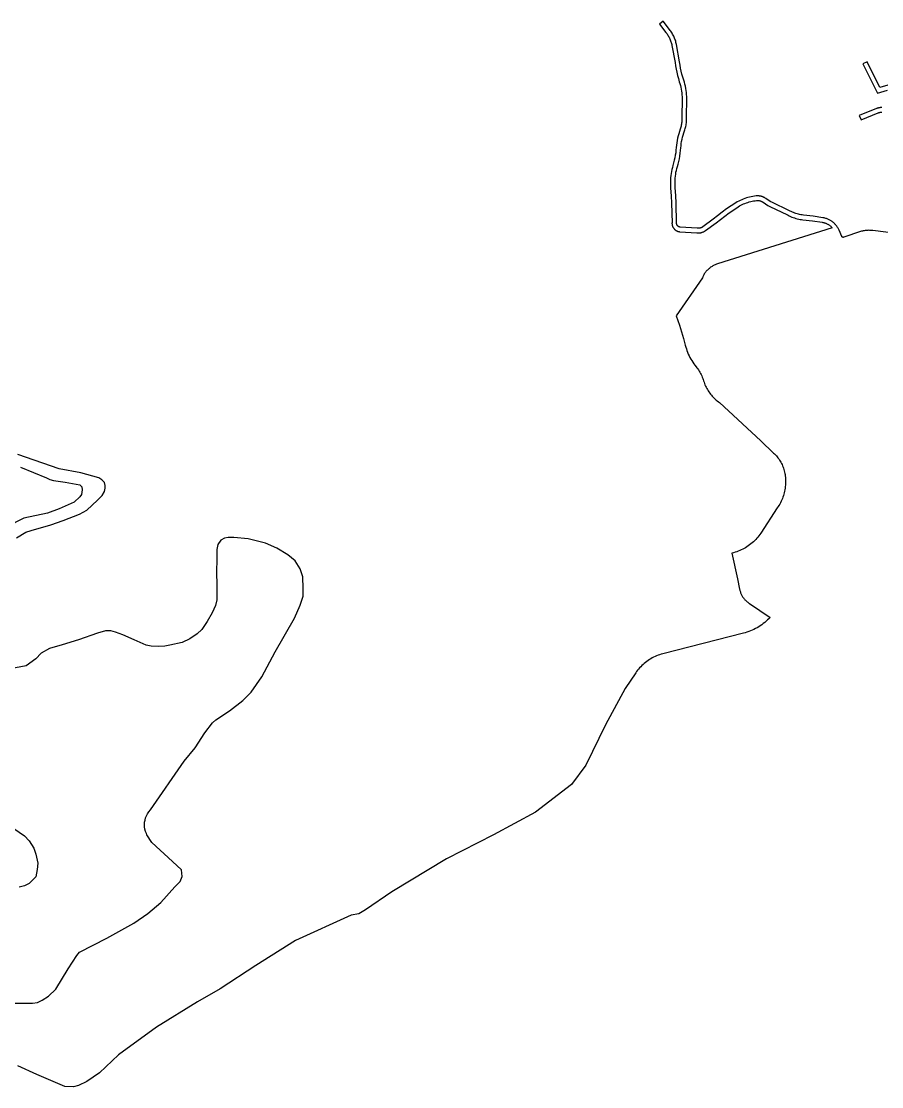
# Model space of a CAD drawing. Header units: millimetres. Extents: x 676447 to 689606, y 7455628 to 7463967.
# Drawn here: x 678675 to 679232, y 7456160 to 7456849 of the extents above; entities that cross this region are included whole.
import ezdxf

# ---------------------------------------------------------------- set-up
doc = ezdxf.new("R2010")
doc.units = ezdxf.units.MM
doc.header["$LTSCALE"] = 0.1
doc.header["$MEASUREMENT"] = 0
doc.layers.add('MUB_QUADRAS', color=7, linetype='Continuous')

msp = doc.modelspace()

# ---------------------------------------------------------------- linework, layer by layer
at = {"layer": 'MUB_QUADRAS', "linetype": 'Continuous'}
for points in [[(679243.44, 7456711.87), (679226.5, 7456714.06), (679225.89, 7456714.13), (679225.28, 7456714.18), (679224.67, 7456714.2), (679224.05, 7456714.21), (679223.44, 7456714.2), (679222.83, 7456714.17), (679222.22, 7456714.12), (679221.61, 7456714.05), (679221, 7456713.95), (679220.4, 7456713.84), (679219.8, 7456713.71), (679219.2, 7456713.56), (679218.61, 7456713.39), (679207.73, 7456709.71), (679207.7, 7456709.7), (679207.67, 7456709.69), (679207.63, 7456709.68), (679207.6, 7456709.67), (679207.57, 7456709.67), (679207.53, 7456709.66), (679207.5, 7456709.66), (679207.46, 7456709.66), (679207.43, 7456709.66), (679207.4, 7456709.66), (679207.36, 7456709.66), (679207.33, 7456709.66), (679207.29, 7456709.66), (679207.26, 7456709.67), (679207.22, 7456709.67), (679207.19, 7456709.68), (679207.16, 7456709.69), (679207.12, 7456709.7), (679207.09, 7456709.71), (679207.06, 7456709.72), (679207.03, 7456709.73), (679207, 7456709.75), (679206.96, 7456709.76), (679206.93, 7456709.78), (679206.9, 7456709.8), (679206.87, 7456709.81), (679206.85, 7456709.83), (679206.82, 7456709.85), (679206.79, 7456709.87), (679206.76, 7456709.9), (679206.74, 7456709.92), (679206.71, 7456709.94), (679206.69, 7456709.97), (679206.67, 7456709.99), (679206.64, 7456710.02), (679206.62, 7456710.05), (679206.6, 7456710.07), (679206.58, 7456710.1), (679206.56, 7456710.13), (679206.55, 7456710.16), (679206.53, 7456710.19), (679206.51, 7456710.22), (679206.5, 7456710.25), (679204.69, 7456714.35), (679204.49, 7456714.78), (679204.27, 7456715.21), (679204.04, 7456715.62), (679203.8, 7456716.03), (679203.54, 7456716.43), (679203.27, 7456716.82), (679202.98, 7456717.2), (679202.69, 7456717.57), (679202.38, 7456717.93), (679202.05, 7456718.28), (679201.72, 7456718.62), (679201.37, 7456718.95), (679201.02, 7456719.26), (679200.65, 7456719.56), (679200.27, 7456719.85), (679199.89, 7456720.13), (679199.49, 7456720.39), (679199.08, 7456720.64), (679198.67, 7456720.88), (679198.25, 7456721.09), (679197.82, 7456721.3), (679197.38, 7456721.49), (679196.94, 7456721.67), (679196.49, 7456721.83), (679196.04, 7456721.97), (679195.58, 7456722.1), (679195.12, 7456722.21), (679194.65, 7456722.31), (679194.19, 7456722.39), (679187.92, 7456723.28), (679181.63, 7456724.04), (679180.81, 7456724.15), (679179.99, 7456724.28), (679179.18, 7456724.44), (679178.37, 7456724.63), (679177.57, 7456724.84), (679176.78, 7456725.08), (679176, 7456725.35), (679175.23, 7456725.64), (679174.46, 7456725.96), (679173.71, 7456726.31), (679172.97, 7456726.68), (679172.25, 7456727.08), (679161.71, 7456732.17), (679160.12, 7456732.94), (679157.23, 7456734.89), (679156.96, 7456735.07), (679156.68, 7456735.24), (679156.39, 7456735.4), (679156.1, 7456735.55), (679155.8, 7456735.69), (679155.5, 7456735.81), (679155.19, 7456735.93), (679154.88, 7456736.04), (679154.57, 7456736.14), (679154.25, 7456736.22), (679153.93, 7456736.3), (679153.61, 7456736.36), (679153.28, 7456736.41), (679152.96, 7456736.46), (679152.63, 7456736.49), (679152.3, 7456736.5), (679151.98, 7456736.51), (679151.65, 7456736.51), (679151.32, 7456736.49), (679150.99, 7456736.47), (679149.93, 7456736.34), (679148.87, 7456736.18), (679147.81, 7456735.98), (679146.76, 7456735.74), (679145.73, 7456735.47), (679144.7, 7456735.16), (679143.68, 7456734.81), (679142.68, 7456734.43), (679141.69, 7456734.02), (679140.72, 7456733.57), (679139.76, 7456733.09), (679138.82, 7456732.57), (679137.9, 7456732.02), (679134.85, 7456730.06), (679131.86, 7456728.02), (679128.94, 7456725.89), (679126.08, 7456723.67), (679123.28, 7456721.37), (679116.44, 7456716.44), (679116.3, 7456716.35), (679116.17, 7456716.26), (679116.03, 7456716.18), (679115.88, 7456716.1), (679115.74, 7456716.03), (679115.59, 7456715.96), (679115.44, 7456715.89), (679115.29, 7456715.84), (679115.13, 7456715.78), (679114.98, 7456715.74), (679114.82, 7456715.69), (679114.66, 7456715.66), (679114.5, 7456715.63), (679114.34, 7456715.6), (679114.18, 7456715.58), (679114.01, 7456715.57), (679113.85, 7456715.56), (679113.69, 7456715.55), (679113.52, 7456715.56), (679113.36, 7456715.56), (679113.2, 7456715.58), (679113.04, 7456715.6), (679112.87, 7456715.62), (679101.87, 7456716.3), (679101.78, 7456716.31), (679101.7, 7456716.32), (679101.61, 7456716.33), (679101.53, 7456716.34), (679101.44, 7456716.36), (679101.36, 7456716.39), (679101.27, 7456716.41), (679101.19, 7456716.44), (679101.11, 7456716.47), (679101.03, 7456716.5), (679100.95, 7456716.54), (679100.87, 7456716.57), (679100.8, 7456716.62), (679100.72, 7456716.66), (679100.65, 7456716.71), (679100.58, 7456716.75), (679100.51, 7456716.81), (679100.44, 7456716.86), (679100.38, 7456716.92), (679100.31, 7456716.97), (679100.25, 7456717.03), (679100.19, 7456717.1), (679100.13, 7456717.16), (679100.08, 7456717.23), (679100.02, 7456717.3), (679099.97, 7456717.37), (679099.93, 7456717.44), (679099.88, 7456717.51), (679099.84, 7456717.59), (679099.8, 7456717.66), (679099.76, 7456717.74), (679099.72, 7456717.82), (679099.69, 7456717.9), (679099.66, 7456717.98), (679099.64, 7456718.07), (679099.61, 7456718.15), (679099.59, 7456718.23), (679099.57, 7456718.32), (679099.56, 7456718.4), (679099.55, 7456718.49), (679099.54, 7456718.57), (679099.53, 7456718.66), (679099.53, 7456718.75), (679099.53, 7456718.83), (679099.53, 7456718.92), (679099.54, 7456719.01), (679099.25, 7456731.79), (679099.04, 7456736.77), (679098.66, 7456741.74), (679098.56, 7456742.99), (679098.51, 7456744.25), (679098.5, 7456745.5), (679098.54, 7456746.76), (679098.62, 7456748.01), (679098.74, 7456749.27), (679098.91, 7456750.51), (679099.12, 7456751.75), (679099.37, 7456752.98), (679099.67, 7456754.2), (679100.01, 7456755.41), (679100.49, 7456757.11), (679100.92, 7456758.83), (679101.3, 7456760.56), (679101.62, 7456762.3), (679101.89, 7456764.05), (679102.1, 7456765.8), (679102.26, 7456767.56), (679102.39, 7456768.97), (679102.56, 7456770.37), (679102.79, 7456771.77), (679103.06, 7456773.16), (679103.38, 7456774.53), (679103.75, 7456775.9), (679104.16, 7456777.25), (679104.62, 7456778.59), (679104.87, 7456779.3), (679105.09, 7456780.01), (679105.29, 7456780.74), (679105.46, 7456781.47), (679105.61, 7456782.2), (679105.73, 7456782.94), (679105.83, 7456783.68), (679105.91, 7456784.43), (679105.96, 7456785.18), (679105.98, 7456785.93), (679105.98, 7456786.68), (679105.96, 7456787.43), (679105.91, 7456788.18), (679105.84, 7456788.92), (679106.08, 7456798.04), (679106.1, 7456799.39), (679106.06, 7456800.74), (679105.98, 7456802.08), (679105.85, 7456803.42), (679105.68, 7456804.76), (679105.46, 7456806.09), (679105.2, 7456807.42), (679104.89, 7456808.73), (679104.53, 7456810.03), (679104.13, 7456811.32), (679103.52, 7456813.26), (679102.98, 7456815.22), (679102.5, 7456817.2), (679102.09, 7456819.19), (679101.74, 7456821.2), (679101.46, 7456823.21), (679099.41, 7456834.41), (679099.27, 7456835.12), (679099.1, 7456835.83), (679098.91, 7456836.53), (679098.7, 7456837.22), (679098.46, 7456837.9), (679098.2, 7456838.58), (679097.92, 7456839.24), (679097.62, 7456839.9), (679097.29, 7456840.55), (679096.94, 7456841.18), (679096.57, 7456841.8), (679096.18, 7456842.41), (679095.77, 7456843.01), (679095.34, 7456843.59), (679094.88, 7456844.15), (679090.79, 7456849.48), (679088.41, 7456847.65), (679092.54, 7456842.28), (679092.93, 7456841.79), (679093.3, 7456841.29), (679093.66, 7456840.78), (679094, 7456840.25), (679094.32, 7456839.72), (679094.62, 7456839.17), (679094.91, 7456838.61), (679095.17, 7456838.05), (679095.42, 7456837.47), (679095.64, 7456836.89), (679095.85, 7456836.3), (679096.03, 7456835.7), (679096.2, 7456835.1), (679096.34, 7456834.49), (679096.46, 7456833.87), (679098.5, 7456822.76), (679098.79, 7456820.66), (679099.15, 7456818.57), (679099.59, 7456816.5), (679100.08, 7456814.44), (679100.65, 7456812.4), (679101.28, 7456810.38), (679101.65, 7456809.19), (679101.98, 7456807.99), (679102.27, 7456806.78), (679102.51, 7456805.55), (679102.71, 7456804.33), (679102.87, 7456803.09), (679102.99, 7456801.85), (679103.06, 7456800.61), (679103.1, 7456799.36), (679103.08, 7456798.12), (679102.83, 7456788.78), (679102.91, 7456788.12), (679102.96, 7456787.46), (679102.98, 7456786.79), (679102.99, 7456786.13), (679102.97, 7456785.46), (679102.93, 7456784.8), (679102.86, 7456784.14), (679102.78, 7456783.48), (679102.67, 7456782.82), (679102.54, 7456782.17), (679102.39, 7456781.52), (679102.22, 7456780.88), (679102.02, 7456780.24), (679101.8, 7456779.61), (679101.31, 7456778.18), (679100.87, 7456776.73), (679100.47, 7456775.26), (679100.13, 7456773.79), (679099.84, 7456772.3), (679099.59, 7456770.8), (679099.4, 7456769.3), (679099.27, 7456767.79), (679099.11, 7456766.12), (679098.91, 7456764.45), (679098.66, 7456762.8), (679098.35, 7456761.15), (679098, 7456759.51), (679097.59, 7456757.89), (679097.14, 7456756.27), (679096.77, 7456754.96), (679096.44, 7456753.64), (679096.17, 7456752.31), (679095.94, 7456750.96), (679095.76, 7456749.61), (679095.63, 7456748.26), (679095.54, 7456746.9), (679095.5, 7456745.53), (679095.51, 7456744.17), (679095.57, 7456742.81), (679095.67, 7456741.45), (679096.05, 7456736.59), (679096.25, 7456731.72), (679096.54, 7456719.07), (679096.53, 7456718.88), (679096.53, 7456718.69), (679096.54, 7456718.5), (679096.55, 7456718.31), (679096.57, 7456718.12), (679096.6, 7456717.93), (679096.63, 7456717.75), (679096.67, 7456717.56), (679096.71, 7456717.37), (679096.77, 7456717.19), (679096.82, 7456717.01), (679096.89, 7456716.83), (679096.96, 7456716.65), (679097.04, 7456716.48), (679097.12, 7456716.31), (679097.21, 7456716.14), (679097.3, 7456715.97), (679097.4, 7456715.81), (679097.51, 7456715.65), (679097.62, 7456715.5), (679097.74, 7456715.35), (679097.86, 7456715.2), (679097.99, 7456715.06), (679098.12, 7456714.92), (679098.26, 7456714.79), (679098.4, 7456714.66), (679098.54, 7456714.54), (679098.69, 7456714.42), (679098.85, 7456714.31), (679099, 7456714.2), (679099.16, 7456714.1), (679099.33, 7456714), (679099.5, 7456713.91), (679099.67, 7456713.83), (679099.84, 7456713.75), (679100.02, 7456713.67), (679100.19, 7456713.61), (679100.38, 7456713.55), (679100.56, 7456713.49), (679100.74, 7456713.45), (679100.93, 7456713.4), (679101.12, 7456713.37), (679101.31, 7456713.34), (679101.49, 7456713.32), (679101.68, 7456713.31), (679112.55, 7456712.64), (679112.8, 7456712.6), (679113.06, 7456712.58), (679113.32, 7456712.56), (679113.58, 7456712.55), (679113.84, 7456712.56), (679114.09, 7456712.57), (679114.35, 7456712.58), (679114.61, 7456712.61), (679114.87, 7456712.65), (679115.12, 7456712.69), (679115.38, 7456712.74), (679115.63, 7456712.8), (679115.88, 7456712.87), (679116.12, 7456712.95), (679116.37, 7456713.04), (679116.61, 7456713.13), (679116.85, 7456713.23), (679117.08, 7456713.34), (679117.31, 7456713.46), (679117.54, 7456713.59), (679117.76, 7456713.72), (679117.98, 7456713.86), (679118.19, 7456714.01), (679125.13, 7456719.01), (679127.87, 7456721.27), (679130.68, 7456723.45), (679133.55, 7456725.54), (679136.49, 7456727.55), (679139.48, 7456729.47), (679140.31, 7456729.97), (679141.16, 7456730.43), (679142.02, 7456730.87), (679142.9, 7456731.27), (679143.79, 7456731.65), (679144.7, 7456731.99), (679145.61, 7456732.3), (679146.54, 7456732.58), (679147.48, 7456732.83), (679148.42, 7456733.04), (679149.37, 7456733.22), (679150.33, 7456733.37), (679151.29, 7456733.48), (679151.51, 7456733.5), (679151.74, 7456733.51), (679151.96, 7456733.51), (679152.19, 7456733.51), (679152.41, 7456733.49), (679152.63, 7456733.47), (679152.86, 7456733.45), (679153.08, 7456733.41), (679153.3, 7456733.37), (679153.52, 7456733.31), (679153.73, 7456733.26), (679153.95, 7456733.19), (679154.16, 7456733.12), (679154.37, 7456733.04), (679154.57, 7456732.95), (679154.78, 7456732.85), (679154.98, 7456732.75), (679155.17, 7456732.64), (679155.37, 7456732.53), (679155.55, 7456732.4), (679158.62, 7456730.34), (679160.41, 7456729.47), (679170.86, 7456724.42), (679171.67, 7456723.98), (679172.49, 7456723.57), (679173.33, 7456723.19), (679174.18, 7456722.83), (679175.04, 7456722.51), (679175.91, 7456722.21), (679176.79, 7456721.94), (679177.68, 7456721.71), (679178.58, 7456721.5), (679179.48, 7456721.32), (679180.39, 7456721.18), (679181.3, 7456721.06), (679187.52, 7456720.31), (679193.73, 7456719.42), (679194.09, 7456719.36), (679194.45, 7456719.29), (679194.8, 7456719.2), (679195.15, 7456719.1), (679195.5, 7456718.99), (679195.85, 7456718.87), (679196.19, 7456718.74), (679196.52, 7456718.59), (679196.85, 7456718.44), (679197.18, 7456718.27), (679197.5, 7456718.09), (679197.81, 7456717.9), (679198.12, 7456717.7), (679198.42, 7456717.49), (679198.71, 7456717.27), (679198.99, 7456717.05), (679199.27, 7456716.81), (679199.54, 7456716.56), (679199.8, 7456716.3), (679200.05, 7456716.04), (679200.29, 7456715.76), (679125.95, 7456692.44), (679125.43, 7456692.26), (679124.92, 7456692.07), (679124.42, 7456691.87), (679123.92, 7456691.64), (679123.43, 7456691.4), (679122.95, 7456691.14), (679122.48, 7456690.86), (679122.02, 7456690.57), (679121.57, 7456690.26), (679121.13, 7456689.94), (679120.71, 7456689.6), (679120.29, 7456689.25), (679119.89, 7456688.88), (679119.5, 7456688.5), (679119.13, 7456688.11), (679118.76, 7456687.7), (679118.42, 7456687.28), (679118.08, 7456686.85), (679117.77, 7456686.41), (679117.46, 7456685.95), (679117.18, 7456685.49), (679116.91, 7456685.01), (679116.66, 7456684.53), (679116.42, 7456684.04), (679116.2, 7456683.54), (679099.27, 7456658.83), (679101.29, 7456652.93), (679102.7, 7456648.61), (679103.99, 7456644.25), (679105.15, 7456639.86), (679105.47, 7456638.7), (679105.82, 7456637.54), (679106.21, 7456636.4), (679106.64, 7456635.27), (679107.1, 7456634.16), (679107.6, 7456633.06), (679108.14, 7456631.99), (679108.72, 7456630.93), (679109.33, 7456629.89), (679109.97, 7456628.87), (679110.65, 7456627.87), (679111.37, 7456626.9), (679112.11, 7456625.95), (679112.65, 7456625.26), (679113.17, 7456624.56), (679113.66, 7456623.83), (679114.13, 7456623.1), (679114.58, 7456622.35), (679115, 7456621.58), (679115.4, 7456620.8), (679115.77, 7456620.01), (679116.12, 7456619.21), (679116.44, 7456618.4), (679116.73, 7456617.57), (679117, 7456616.74), (679117.27, 7456615.9), (679117.56, 7456615.07), (679117.89, 7456614.25), (679118.24, 7456613.44), (679118.63, 7456612.65), (679119.03, 7456611.86), (679119.47, 7456611.1), (679119.93, 7456610.34), (679120.42, 7456609.61), (679120.93, 7456608.89), (679121.47, 7456608.19), (679122.03, 7456607.51), (679122.61, 7456606.84), (679123.21, 7456606.2), (679123.84, 7456605.58), (679124.49, 7456604.98), (679125.16, 7456604.4), (679125.84, 7456603.85), (679126.55, 7456603.32), (679127.27, 7456602.81), (679154.05, 7456577.92), (679162.34, 7456570.07), (679162.95, 7456569.48), (679163.53, 7456568.87), (679164.1, 7456568.23), (679164.64, 7456567.58), (679165.16, 7456566.91), (679165.65, 7456566.22), (679166.12, 7456565.52), (679166.57, 7456564.8), (679166.99, 7456564.06), (679167.39, 7456563.31), (679167.76, 7456562.55), (679168.1, 7456561.77), (679168.42, 7456560.98), (679168.71, 7456560.19), (679168.97, 7456559.38), (679169.2, 7456558.57), (679169.41, 7456557.74), (679169.59, 7456556.91), (679169.73, 7456556.08), (679169.85, 7456555.24), (679169.96, 7456554.25), (679170.03, 7456553.27), (679170.07, 7456552.28), (679170.08, 7456551.28), (679170.05, 7456550.29), (679169.99, 7456549.3), (679169.9, 7456548.32), (679169.78, 7456547.34), (679169.62, 7456546.36), (679169.43, 7456545.38), (679169.2, 7456544.42), (679168.95, 7456543.46), (679168.66, 7456542.51), (679168.34, 7456541.58), (679167.99, 7456540.65), (679167.61, 7456539.73), (679167.2, 7456538.83), (679166.75, 7456537.95), (679166.28, 7456537.07), (679165.78, 7456536.22), (679165.25, 7456535.38), (679164.7, 7456534.56), (679154.01, 7456518.25), (679153.42, 7456517.37), (679152.79, 7456516.52), (679152.14, 7456515.69), (679151.45, 7456514.88), (679150.74, 7456514.1), (679150, 7456513.34), (679149.24, 7456512.61), (679148.45, 7456511.91), (679147.64, 7456511.23), (679146.8, 7456510.59), (679145.94, 7456509.97), (679145.06, 7456509.38), (679144.17, 7456508.83), (679143.25, 7456508.31), (679142.31, 7456507.82), (679141.36, 7456507.36), (679140.39, 7456506.93), (679139.41, 7456506.54), (679138.41, 7456506.19), (679137.4, 7456505.87), (679136.39, 7456505.58), (679135.36, 7456505.33), (679138.96, 7456488.64), (679140.29, 7456482.04), (679140.39, 7456481.56), (679140.51, 7456481.08), (679140.64, 7456480.61), (679140.79, 7456480.15), (679140.96, 7456479.69), (679141.14, 7456479.23), (679141.34, 7456478.78), (679141.55, 7456478.34), (679141.78, 7456477.91), (679142.02, 7456477.49), (679142.28, 7456477.07), (679142.55, 7456476.66), (679142.84, 7456476.27), (679143.13, 7456475.88), (679143.45, 7456475.5), (679143.77, 7456475.14), (679144.11, 7456474.79), (679144.46, 7456474.45), (679144.83, 7456474.12), (679145.2, 7456473.8), (679145.58, 7456473.5), (679145.98, 7456473.21), (679146.38, 7456472.94), (679146.8, 7456472.68), (679159.99, 7456463.72), (679159.19, 7456462.87), (679158.33, 7456462.03), (679157.45, 7456461.22), (679156.54, 7456460.44), (679155.61, 7456459.69), (679154.65, 7456458.98), (679153.67, 7456458.29), (679152.66, 7456457.65), (679151.64, 7456457.03), (679150.59, 7456456.45), (679149.52, 7456455.91), (679148.44, 7456455.4), (679147.34, 7456454.93), (679146.22, 7456454.5), (679145.09, 7456454.11), (679143.95, 7456453.75), (679142.8, 7456453.44), (679090.5, 7456440.09), (679089.5, 7456439.81), (679088.51, 7456439.51), (679087.52, 7456439.16), (679086.56, 7456438.78), (679085.6, 7456438.37), (679084.66, 7456437.93), (679083.73, 7456437.45), (679082.82, 7456436.94), (679081.93, 7456436.4), (679081.06, 7456435.84), (679080.21, 7456435.24), (679079.38, 7456434.61), (679078.58, 7456433.95), (679077.79, 7456433.26), (679077.03, 7456432.55), (679076.3, 7456431.82), (679075.59, 7456431.05), (679074.91, 7456430.27), (679074.26, 7456429.46), (679073.63, 7456428.62), (679073.04, 7456427.77), (679066.26, 7456417.7), (679053.43, 7456394.24), (679040.69, 7456367.98), (679031.53, 7456355.51), (679008.05, 7456337.56), (678981.02, 7456323.04), (678950.45, 7456307.45), (678915.05, 7456286.06), (678898.05, 7456274.48), (678893.74, 7456271.86), (678888.85, 7456271.08), (678852.83, 7456254.57), (678826.98, 7456238.35), (678804.04, 7456223.39), (678789.29, 7456214.81), (678762.66, 7456198.41), (678738.21, 7456180.65), (678725.9, 7456169.04), (678717.68, 7456163.29), (678712.21, 7456160.75), (678708.91, 7456159.99), (678703.5, 7456160.12), (678685.29, 7456167.97), (678673.07, 7456173.47)], [(679237.76, 7456808.53), (679231.17, 7456806.63), (679222.89, 7456823.21), (679220.2, 7456821.87), (679229.6, 7456803.05), (679236.07, 7456804.92)], [(679232.42, 7456793.62), (679232.14, 7456793.63), (679231.86, 7456793.63), (679231.58, 7456793.62), (679231.3, 7456793.6), (679231.03, 7456793.57), (679230.75, 7456793.53), (679230.48, 7456793.48), (679230.2, 7456793.42), (679229.93, 7456793.35), (679229.67, 7456793.27), (679229.4, 7456793.18), (679229.14, 7456793.08), (679228.88, 7456792.98), (679217.83, 7456788.49), (679218.94, 7456785.7), (679230.02, 7456790.2), (679230.18, 7456790.27), (679230.33, 7456790.33), (679230.49, 7456790.38), (679230.65, 7456790.43), (679230.82, 7456790.48), (679230.98, 7456790.52), (679231.15, 7456790.55), (679231.31, 7456790.58), (679231.48, 7456790.6), (679231.65, 7456790.62), (679231.81, 7456790.63), (679231.98, 7456790.63), (679232.15, 7456790.63), (679232.32, 7456790.63)], [(678672.09, 7456515.14), (678678.05, 7456518.87), (678681.58, 7456520.04), (678694.26, 7456523.6), (678702.37, 7456526.4), (678712.85, 7456530.57), (678717.7, 7456533.19), (678724.65, 7456539.65), (678727.67, 7456542.58), (678729.17, 7456545.1), (678729.52, 7456547.32), (678729.52, 7456549.13), (678729.1, 7456551.06), (678727.46, 7456552.71), (678725.51, 7456554.08), (678713.78, 7456557.34), (678699.65, 7456559.92), (678672.9, 7456569.08)], [(678674.59, 7456560.98), (678691.43, 7456554), (678693.67, 7456553.05), (678696.05, 7456552.32), (678697.49, 7456552), (678703.58, 7456551.18), (678713.1, 7456549.41), (678714.35, 7456548.15), (678714.69, 7456546.17), (678714.27, 7456543.19), (678713.2, 7456541.7), (678709.38, 7456538.25), (678699.72, 7456533.99), (678692.09, 7456531.09), (678676.86, 7456527.97), (678665.52, 7456522.18)], [(678659.25, 7456214.02), (678682.53, 7456214.12), (678685.72, 7456214.45), (678688.79, 7456215.98), (678692.91, 7456218.66), (678697.47, 7456223.03), (678705.51, 7456236.23), (678711.15, 7456244.89), (678712.95, 7456246.96), (678730.52, 7456256.07), (678747.99, 7456265.85), (678757.05, 7456272.02), (678765.54, 7456279.23), (678774.6, 7456289.38), (678778.15, 7456292.71), (678779.38, 7456296.03), (678778.88, 7456300.37), (678773.18, 7456305.68), (678759.65, 7456318.13), (678756.53, 7456323.09), (678756.18, 7456323.8), (678755.66, 7456325.21), (678755.28, 7456326.65), (678755.06, 7456328.12), (678754.99, 7456329.6), (678755.08, 7456331.08), (678755.33, 7456332.55), (678755.72, 7456333.98), (678756.26, 7456335.36), (678756.94, 7456336.68), (678757.76, 7456337.92), (678758.79, 7456339.18), (678780.59, 7456370.6), (678787.75, 7456379.22), (678794.11, 7456389.03), (678798.93, 7456395.48), (678801.15, 7456397.38), (678810.09, 7456403.15), (678818.7, 7456409.88), (678824.1, 7456415.27), (678831.05, 7456425.32), (678839.55, 7456441.44), (678852.05, 7456463.26), (678855.84, 7456471.56), (678857.65, 7456477.44), (678857.8, 7456482.51), (678857.59, 7456489.97), (678855.73, 7456495.09), (678852.54, 7456500.35), (678847.71, 7456504.16), (678840.58, 7456508.46), (678833.42, 7456511.65), (678822.21, 7456514.54), (678812.81, 7456515.38), (678809.25, 7456515.51), (678806.76, 7456515.01), (678804.43, 7456513.66), (678802.5, 7456510.81), (678801.72, 7456507.6), (678801.83, 7456501.76), (678801.71, 7456492.7), (678801.76, 7456484.75), (678801.78, 7456475.12), (678800.88, 7456471.38), (678798.75, 7456466.64), (678795.52, 7456461.12), (678792.16, 7456455.88), (678789.19, 7456453.1), (678784.35, 7456449.75), (678779.4, 7456447.56), (678771.46, 7456445.75), (678768.13, 7456445.18), (678764.17, 7456444.92), (678759.24, 7456445.08), (678755.96, 7456445.76), (678748.35, 7456449.22), (678740.99, 7456452.33), (678736.29, 7456454.18), (678733.18, 7456454.95), (678729.8, 7456454.95), (678724.47, 7456453.44), (678712.2, 7456449.14), (678701.64, 7456445.9), (678693.37, 7456443.47), (678688.15, 7456440.53), (678684.67, 7456436.88), (678678.47, 7456432.29), (678668.08, 7456430.49)], [(678666.9, 7456329.44), (678677.3, 7456322.41), (678680.35, 7456319), (678683.35, 7456314.36), (678684.69, 7456310.4), (678685.87, 7456304.69), (678685.42, 7456300.48), (678684.55, 7456295.71), (678682.49, 7456293.66), (678680.36, 7456291.52), (678677.19, 7456289.98), (678673.77, 7456289.19)]]:
    msp.add_lwpolyline(points, dxfattribs=at)

doc.saveas('drawing.dxf')
